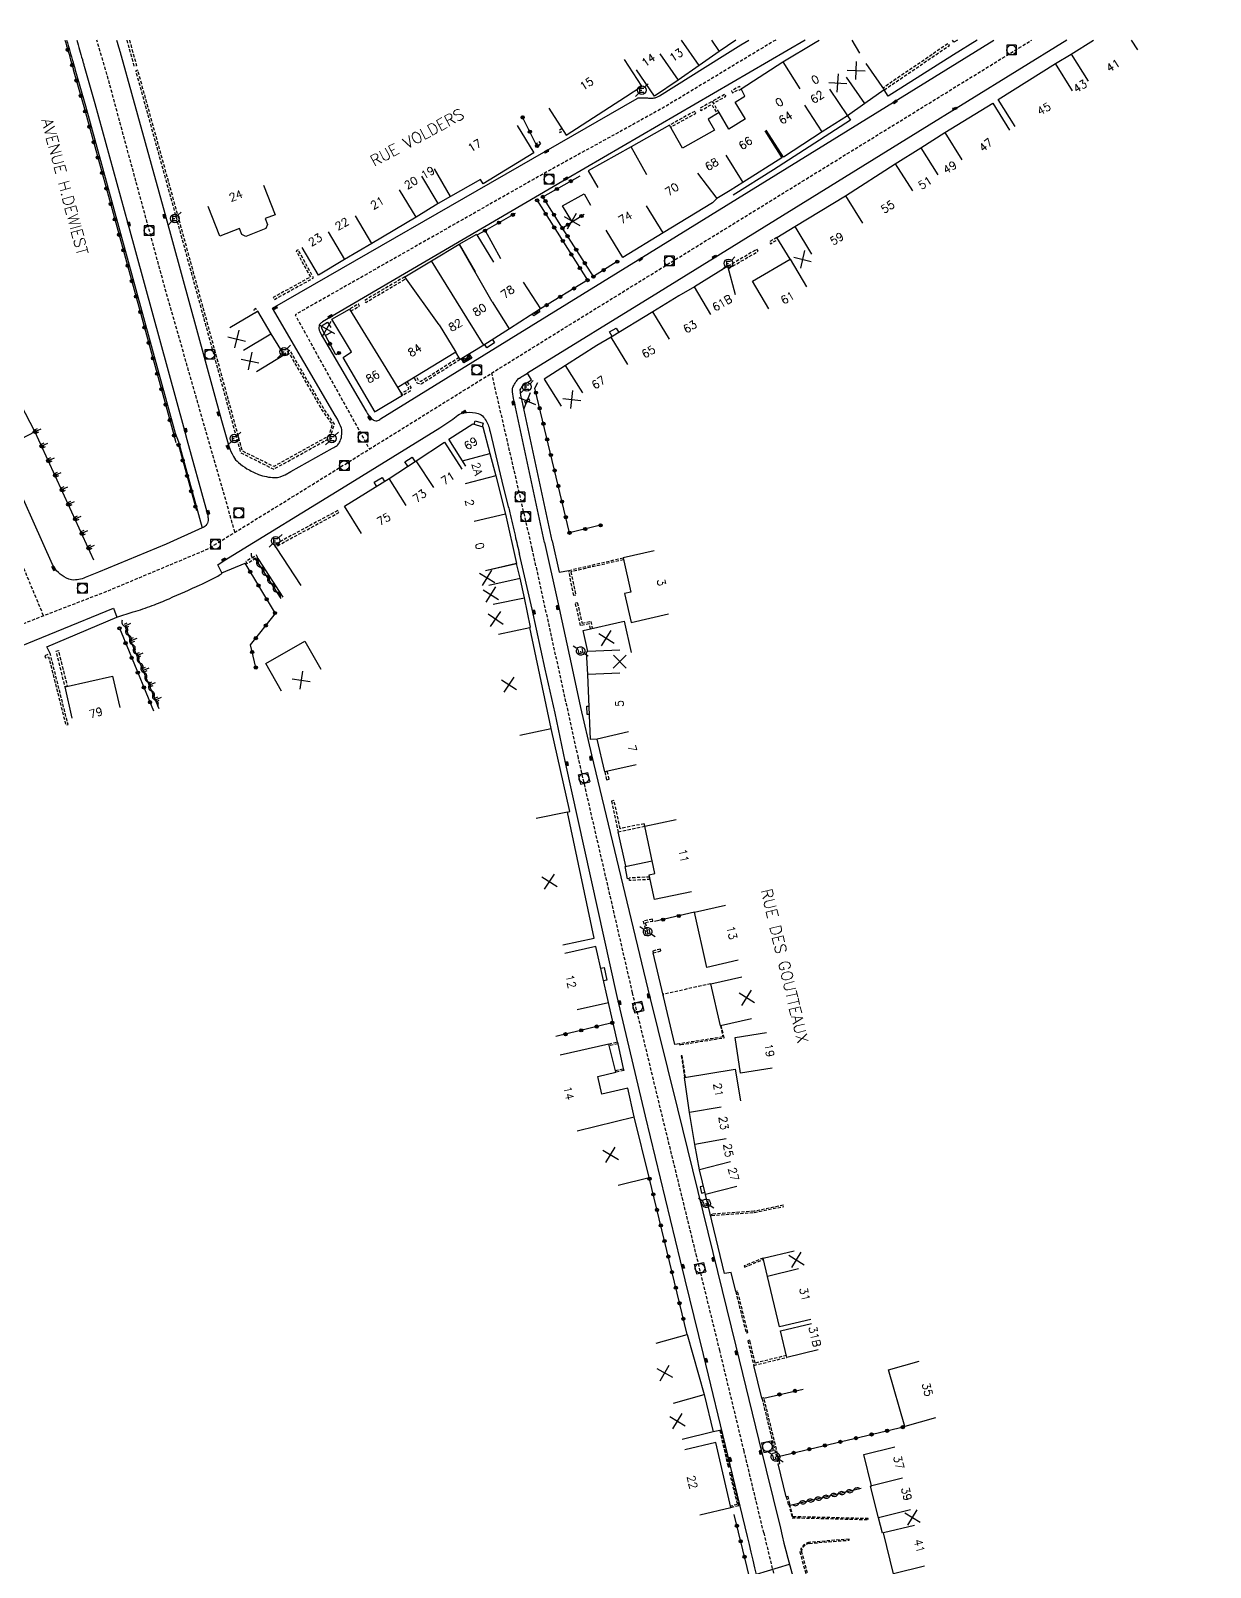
# Model space of a CAD drawing. Header units: millimetres. Extents: x 150000 to 151001, y 125999 to 127001.
# Drawn here: x 150552.4 to 150736.7, y 126761.5 to 127001.4 of the extents above; entities that cross this region are included whole.
import ezdxf
from ezdxf.enums import TextEntityAlignment as Align

# ---------------------------------------------------------------- set-up
doc = ezdxf.new("R2010")
doc.units = ezdxf.units.MM
doc.linetypes.add('DASHED', pattern=[0.75, 0.5, -0.25])
doc.layers.get('0').update_dxf_attribs({"linetype": 'CONTINUOUS'})
for name, color, linetype in [('W0001', 6, 'DASHED'), ('W0008', 7, 'CONTINUOUS'), ('W0017', 7, 'CONTINUOUS'), ('W0100', 7, 'CONTINUOUS'), ('W0112', 1, 'DASHED'), ('W0211', 2, 'CONTINUOUS'), ('W0310', 3, 'CONTINUOUS'), ('W0322', 7, 'CONTINUOUS'), ('W0334', 7, 'CONTINUOUS'), ('W0400', 7, 'CONTINUOUS'), ('W0420', 7, 'CONTINUOUS'), ('W0471', 7, 'CONTINUOUS'), ('W0989', 7, 'CONTINUOUS'), ('W0991', 7, 'CONTINUOUS'), ('W1102', 7, 'CONTINUOUS')]:
    doc.layers.add(name, color=color, linetype=linetype)
doc.styles.get("Standard").update_dxf_attribs({"font": 'romans.shx', "width": 0.85})

# ---------------------------------------------------------------- blocks, each defined once
blk = doc.blocks.new('t991o')
at = {"color": 0, "linetype": 'Continuous'}
for p, q in [((-1, 1), (1, -1)), ((-1, -1), (1, 1))]:
    blk.add_line(p, q, dxfattribs=at)
blk = doc.blocks.new('t322o')
at = {"color": 0, "linetype": 'Continuous'}
for radius in [0.25, 0.15]:
    blk.add_circle((0, 0), radius, dxfattribs=at)
blk = doc.blocks.new('t310o')
at = {"color": 0, "linetype": 'Continuous'}
for centre, start, end in [((-0.5, 0.38), 216.8699, 323.1304), ((0.5, -0.37), 36.8699, 143.1303)]:
    blk.add_arc(centre, 0.625, start, end, dxfattribs=at)
blk = doc.blocks.new('T400')
for p, q in [((-0.15, 0.3), (0.15, 0.3)), ((-0.15, -0.25), (-0.15, 0.3)), ((-0.15, 0.15), (0.15, 0.15)), ((-0.15, 0), (0.15, 0)), ((0.15, 0.3), (0.15, -0.25)), ((-0.15, -0.15), (0.15, -0.15)), ((-0.15, -0.25), (-0.15, -0.3)), ((-0.15, -0.3), (0.15, -0.3)), ((0.15, -0.3), (0.15, -0.25))]:
    blk.add_line(p, q)
blk = doc.blocks.new('T471')
for p, q in [((-0.333334, 0.333334), (-0.333334, -0.333334)), ((-0.333334, 0.333334), (0.333334, 0.333334)), ((-0.333334, 0), (0, 0)), ((0.500001, 0.500001), (1.000002, 1.000002)), ((-0.500001, -0.500001), (-1.000002, -1.000002)), ((-0.333334, -0.333334), (0.333334, -0.333334))]:
    blk.add_line(p, q)
blk.add_ellipse((0, 0), major_axis=(0.471405, 0.471405), ratio=1, start_param=5.4977871438, end_param=11.780972451)
blk = doc.blocks.new('T420')
for p, q in [((0.75, 0.75), (-0.75, 0.75)), ((-0.75, 0.75), (-0.75, -0.75)), ((0.75, 0.75), (0.75, -0.75)), ((0.75, -0.75), (-0.75, -0.75))]:
    blk.add_line(p, q)
blk.add_ellipse((0, 0), major_axis=(-0.53, 0.53), ratio=1, start_param=3.926991, end_param=10.210176)
blk = doc.blocks.new('t211o')
at = {"color": 0, "linetype": 'Continuous'}
for p, q in [((-0.29, 0.5), (-0.29, 0)), ((0, 1), (0, 0)), ((0.29, 0.5), (0.29, 0))]:
    blk.add_line(p, q, dxfattribs=at)

msp = doc.modelspace()

# ---------------------------------------------------------------- linework, layer by layer
at = {"layer": 'W0001', "flags": 128}
for points in [[(150306.27, 126788.36), (150340.07, 126811.64), (150359.67, 126824.81), (150373.66, 126834.57), (150384.45, 126841.41), (150394.15, 126846.33), (150407.11, 126851), (150418.1, 126854.53), (150428.1, 126858.09), (150440.96, 126862.86), (150456.41, 126869.4), (150482.57, 126880.33), (150536.18, 126902.54), (150552.92, 126909.51), (150564.23, 126913.87), (150580.09, 126920.51), (150593.57, 126928.81), (150636.26, 126955.32), (150697.49, 126993.04), (150708.8, 127000)], [(150584.33, 126923.12), (150573.61, 126960.5), (150567.56, 126982.73), (150564.34, 126994.65), (150562.75, 127000)], [(150668.8, 127000), (150651.2, 126989.39), (150632.53, 126979.12), (150593.73, 126957.08), (150605.33, 126936.11)], [(150630.78, 126920.51), (150624.44, 126947.98)], [(150554.43, 126910.09), (150549.7, 126921.43), (150547.63, 126924.65), (150545.24, 126926.61), (150541.2, 126927.65), (150538.08, 126927.54), (150534.14, 126926.4), (150512.96, 126918.62), (150494.3, 126911.04), (150459.01, 126895.88), (150437.17, 126885.9), (150416.53, 126876.56), (150414.04, 126874.9), (150412.49, 126873.55), (150410.83, 126870.75), (150408.34, 126865.98), (150400.86, 126848.75)]]:
    msp.add_lwpolyline(points, dxfattribs=at)
at = {"layer": 'W0001'}
msp.add_lwpolyline([(150802.17, 126621.32, 0.03765), (150791.48, 126627.54), (150777.96, 126634.1), (150766.94, 126639.09, -0.03701), (150749.68, 126648.37, -0.05311), (150724.17, 126669.15, -0.044961), (150704.57, 126689.1, -0.051763), (150684.02, 126719.4, -0.041546), (150672.03, 126747.59, -0.017257), (150666.94, 126766.85), (150663.87, 126779.6), (150660.07, 126795.32), (150656.47, 126809.97), (150650.95, 126832.49), (150646.45, 126851.16), (150637.98, 126887.86), (150630.78, 126920.51)], format="xyb", dxfattribs=at)
at = {"layer": 'W0008', "flags": 128}
for points in [[(150559.61, 127000, -0.000086), (150560.49, 126996.95, -0.0008), (150560.62, 126996.47, -0.000684), (150560.79, 126995.9), (150562.42, 126990.1), (150567.59, 126971.32), (150576.44, 126939.01), (150576.82, 126937.62), (150579.77, 126926.9), (150580.03, 126925.95), (150580.08, 126925.69, -0.052445), (150580.13, 126924.93, -0.103289), (150580.04, 126924.55, -0.098528), (150579.71, 126924.1, -0.098528), (150579.23, 126923.82), (150573.59, 126921.24), (150563, 126916.9), (150561.19, 126916.15, -0.118316), (150559.18, 126915.66, -0.154813), (150557.65, 126916.14, -0.035879), (150556.47, 126917.1, -0.077973), (150556.04, 126917.65, -0.034253), (150555.98, 126917.78, 0.013601), (150555.85, 126918.1), (150548.47, 126934.51)], [(150558.03, 127000, -0.000098), (150559.03, 126996.53, -0.0008), (150559.17, 126996.05, -0.000684), (150559.33, 126995.49), (150560.96, 126989.7), (150566.13, 126970.92), (150574.98, 126938.61), (150575.5, 126937.25), (150579.23, 126923.82)], [(150565.84, 127000, -0.000039), (150566.24, 126998.61, -0.0008), (150566.39, 126998.11, -0.000684), (150566.55, 126997.53), (150568.19, 126991.71), (150573.37, 126972.91), (150582.22, 126940.59), (150583.38, 126936.57, 0.058233), (150584.08, 126934.96, 0.08165), (150584.88, 126933.99, 0.047763), (150586.2, 126933.05, 0.038058), (150588.03, 126932.16, 0.089521), (150590.53, 126931.67, 0.136776), (150592.16, 126932.1), (150593.06, 126932.62), (150599.57, 126936.25, 0.073093), (150600.29, 126936.69, 0.098592), (150600.68, 126937.18, 0.067291), (150600.95, 126937.94, 0.052915), (150601.05, 126938.96, 0.093465), (150600.97, 126939.38, 0.026147), (150600.33, 126940.76), (150600.01, 126941.37), (150590.2, 126958.13), (150632.97, 126982.71), (150647.14, 126990.89, -0.109756), (150647.33, 126990.95, -0.026694), (150648.15, 126990.98, -0.012795), (150648.78, 126990.95, 0.014015), (150649.37, 126990.93, 0.040351), (150649.97, 126990.97, 0.086997), (150650.23, 126991.05), (150650.67, 126991.29), (150660.44, 126997.4), (150663.34, 126999.24), (150664.63, 127000)], [(150673.41, 127000), (150636.18, 126978.32), (150597.99, 126955.96, 0.102989), (150597.66, 126955.69, 0.102989), (150597.46, 126955.3, 0.101703), (150597.44, 126954.91, 0.085596), (150597.58, 126954.47), (150597.81, 126954.03), (150604.8, 126942.09, -0.029172), (150604.94, 126941.81, 0.040281), (150605.05, 126941.61, 0.056394), (150605.62, 126940.92, 0.079793), (150606.14, 126940.56, 0.180079), (150606.5, 126940.52, 0.099758), (150607.09, 126940.81), (150627.48, 126953.44), (150647.32, 126965.69), (150687.86, 126990.72), (150702.89, 127000)], [(150632.68, 126921.54), (150627.99, 126943.4), (150627.86, 126944.01, -0.04175), (150627.69, 126945.38, -0.121583), (150627.79, 126945.86, -0.039121), (150628.21, 126946.6, -0.049324), (150628.65, 126947.12, -0.066016), (150628.78, 126947.21, 0.01245), (150629.52, 126947.65), (150630.03, 126947.97)], [(150633.87, 126921.8), (150629.18, 126943.65), (150629.05, 126944.26, -0.039938), (150628.91, 126945.38, -0.036115), (150629.22, 126945.91, -0.041035), (150629.45, 126946.2, 0.011311), (150630.17, 126946.62), (150630.68, 126946.94), (150630.04, 126947.98)], [(150538.57, 126900.34), (150565.36, 126911.27), (150565.88, 126909.88), (150568.45, 126910.67, 0.014279), (150571.42, 126911.67, 0.015768), (150574.04, 126912.74, 0.002563), (150578.92, 126914.92, 0.007209), (150580.63, 126915.74, 0.026371), (150582.23, 126916.63, 0.386992), (150582.27, 126916.77), (150581.63, 126918.03), (150582.65, 126918.69), (150601.65, 126930.35), (150616.35, 126939.44), (150618.38, 126940.78, -0.084195), (150619.43, 126941.55, -0.09956), (150620.49, 126941.84, -0.083894), (150622.35, 126941.65, -0.166938), (150623.15, 126941.11, -0.038061), (150623.67, 126940.29, -0.040873), (150624.03, 126939.46, -0.020638), (150624.05, 126939.4, -0.002377), (150624.19, 126938.8), (150626.25, 126930.22), (150627.03, 126927.15, -0.006388), (150627.27, 126926.15, 0.001826), (150628.08, 126922.64, 0.000267), (150628.43, 126921.16, 0.000267), (150628.78, 126919.68)]]:
    msp.add_lwpolyline(points, format="xyb", dxfattribs=at)
for points in [[(150714.31, 127000), (150691.01, 126985.62), (150650.47, 126960.59), (150630.04, 126947.98)], [(150631.78, 126957.82), (150631.95, 126957.54), (150631, 126956.94), (150630.83, 126957.21)], [(150631.61, 126957.71), (150631.68, 126957.6), (150631.06, 126957.21), (150631, 126957.32)], [(150643.26, 126953.69), (150642.82, 126954.41), (150643.86, 126955.01), (150644.28, 126954.32)], [(150624.57, 126953.21), (150624.89, 126952.7), (150623.69, 126951.94), (150623.36, 126952.45)], [(150620.92, 126950.95), (150621.31, 126950.3), (150620.11, 126949.57), (150619.71, 126950.22)], [(150620.75, 126950.85), (150621.04, 126950.37), (150620.18, 126949.84), (150619.88, 126950.32)], [(150620.58, 126950.75), (150620.77, 126950.44), (150620.24, 126950.12), (150620.05, 126950.43)], [(150621.69, 126939.98), (150621.85, 126940.52), (150623.11, 126940.17), (150622.94, 126939.61)], [(150611.32, 126933.43), (150610.87, 126934.11), (150612.01, 126934.84), (150612.45, 126934.17)], [(150606.46, 126930.3), (150606.07, 126930.93), (150607.32, 126931.69), (150607.7, 126931.07)], [(150582.27, 126916.77), (150585.9, 126918.31)]]:
    msp.add_lwpolyline(points, dxfattribs=at)
at = {"layer": 'W0008'}
for points in [[(150632.68, 126921.54), (150634.7, 126912.43), (150636.84, 126902.59), (150638.33, 126895.73), (150640.02, 126888.33), (150648.85, 126851.73), (150653.45, 126833.08), (150658.98, 126810.64), (150662.6, 126795.98), (150666.19, 126781.29), (150669.54, 126767.56, 0.025426), (150674.85, 126749.13, 0.042039)], [(150669.55, 126746.81, -0.017272), (150664.41, 126766.26), (150661.34, 126778.99), (150657.55, 126794.7), (150653.95, 126809.35), (150648.44, 126831.93), (150644.04, 126850.6), (150635.93, 126887.39), (150634.34, 126894.88), (150632.81, 126901.76), (150630.77, 126911.13), (150628.78, 126919.68)]]:
    msp.add_lwpolyline(points, format="xyb", dxfattribs=at)
at = {"layer": 'W0017', "flags": 128}
for points in [[(150700.27, 127000), (150696.57, 126997.7), (150686.4, 126991.23), (150685.77, 126992.21)], [(150680, 126988.18), (150680.48, 126987.49), (150668.48, 126979.71), (150662.14, 126975.79)], [(150590.52, 126921.04), (150590.78, 126920.66), (150594.61, 126914.8)], [(150587.74, 126919.22), (150587.99, 126918.84), (150591.82, 126912.98)], [(150555.47, 126904.17), (150554.94, 126905.21), (150565.88, 126909.88)]]:
    msp.add_lwpolyline(points, dxfattribs=at)
at = {"layer": 'W0100', "flags": 128}
for points in [[(150662.57, 127000), (150659.98, 126998.23), (150656.87, 126996.03), (150653.55, 126993.74), (150649.89, 126991.23), (150647.06, 126995.35)], [(150663.39, 126992.36), (150669.9, 126996.59), (150674.95, 126999.62), (150675.6, 127000)], [(150697.23, 127000), (150696.65, 126999.65), (150696.44, 127000)], [(150706.23, 126986.48), (150703.58, 126990.72), (150712.53, 126996.32), (150714.98, 126997.81), (150718.44, 127000)], [(150633.37, 126989.35), (150636.09, 126985.16), (150645.35, 126991.15), (150647.87, 126992.78), (150645.16, 126996.98)], [(150682.9, 126996.31), (150685.77, 126992.22), (150682.75, 126990.09), (150680, 126988.18), (150676.08, 126985.64), (150670.03, 126981.71), (150667.3, 126985.9)], [(150664.06, 126987.76), (150662.48, 126990.31), (150663.98, 126991.25), (150663.42, 126992.36)], [(150664.1, 126987.71), (150661.5, 126986.09), (150659.97, 126988.68), (150658.24, 126987.66), (150659.26, 126985.93), (150654.26, 126983.1), (150652.21, 126986.71), (150646.2, 126983.3), (150639.53, 126979.58), (150641, 126976.96)], [(150667.73, 126958.02), (150665.2, 126962.33), (150671.09, 126965.78), (150668.99, 126969.16), (150671.81, 126970.85), (150679.72, 126975.65), (150687.49, 126980.65), (150691.46, 126983.16), (150695.24, 126985.53), (150702.71, 126990.16), (150705.35, 126985.92)], [(150628.42, 126986.63), (150631.02, 126982.36), (150623.12, 126977.54), (150622.7, 126978.22), (150617.99, 126975.54), (150616.08, 126974.44), (150612.62, 126972.31), (150605.69, 126968.23), (150601.46, 126965.72), (150597.37, 126963.28), (150594.81, 126967.58)], [(150667.12, 126985.82), (150669.78, 126981.58), (150663.68, 126977.76), (150661.69, 126976.52), (150659.62, 126975.23)], [(150656.57, 126979.19), (150659.62, 126975.23), (150658.93, 126974.59), (150651.23, 126969.86), (150644.92, 126966.03), (150642.33, 126970.31)], [(150588.78, 126977.35), (150590.59, 126972.69), (150589.06, 126972.1), (150589.41, 126971.19), (150589.16, 126970.56), (150586.05, 126969.31), (150585.43, 126969.6), (150585.06, 126970.55), (150581.97, 126969.35), (150580.16, 126974.01)], [(150636.98, 126971.72), (150635.51, 126974.1), (150638.9, 126975.96), (150639.86, 126974.21)], [(150616.24, 126955.52), (150610.85, 126963.01), (150615.01, 126965.51), (150619.34, 126968.11), (150622.12, 126969.65), (150622.18, 126969.56)], [(150624.75, 126965.28), (150622.18, 126969.56), (150623.4, 126970.23), (150625.81, 126965.85)], [(150662.54, 126960.18), (150661.34, 126964.66), (150656.1, 126961.45), (150653.68, 126960.07), (150649.59, 126957.54), (150643.11, 126953.6), (150640.88, 126952.29), (150635.98, 126949.14), (150632.62, 126947.03), (150635.27, 126942.79)], [(150629.34, 126962.2), (150632.04, 126957.99), (150627.23, 126954.91), (150623.2, 126952.35), (150619.53, 126950.11), (150618.85, 126951.25), (150611.39, 126946.7), (150609.69, 126945.66)], [(150583.55, 126955.08), (150587.84, 126957.63), (150589.92, 126954.13), (150591.45, 126951.65), (150591.98, 126950.8), (150587.72, 126948.17)], [(150606.25, 126941.9), (150601.22, 126950.42), (150602.53, 126951.31), (150599.45, 126956.38), (150602.2, 126957.96), (150607.9, 126948.74)], [(150550.77, 126943.25), (150553.08, 126938.81), (150545.58, 126934.92), (150535.72, 126929.75), (150533.4, 126934.18)], [(150610.48, 126944.46), (150606.25, 126941.92)], [(150620.41, 126933.42), (150617.73, 126937.65), (150621.51, 126940.04), (150623.06, 126939.57), (150624.15, 126935.41), (150625.11, 126931.92), (150626.59, 126925.93), (150628.33, 126918.22), (150623.45, 126917.11)], [(150604.1, 126922.94), (150601.46, 126927.19), (150608.41, 126931.51), (150612.64, 126934.29), (150617.05, 126937.17), (150619.79, 126932.99)], [(150591.62, 126898.28), (150589.16, 126902.63), (150595.26, 126906.1), (150597.73, 126901.75)], [(150558.89, 126894.09), (150557.79, 126898.96), (150565.22, 126900.64), (150566.32, 126895.77)]]:
    msp.add_lwpolyline(points, dxfattribs=at)
msp.add_lwpolyline([(150599.36, 126954.32), (150598.46, 126953.87), (150597.92, 126954.96), (150597.86, 126955.27, -0.249695), (150597.88, 126955.33, -0.056948), (150598.11, 126955.51), (150598.8, 126955.94), (150599.33, 126955.09)], format="xyb", dxfattribs=at)
msp.add_lwpolyline([(150629.56, 126943.63), (150629.68, 126943.34), (150630.4, 126943.64), (150630.28, 126943.93)], close=True, dxfattribs=at)
at = {"layer": 'W0100'}
for points in [[(150649.84, 126920.23), (150644.97, 126919.12), (150646.18, 126913.77), (150645.19, 126913.55), (150646.22, 126909.03), (150652.08, 126910.36)], [(150628.81, 126891.43), (150633.71, 126892.46), (150630.38, 126908.24), (150630.48, 126908.27), (150629.56, 126912.89), (150628.87, 126915.96), (150628.33, 126918.22)], [(150646.99, 126886.8), (150642.11, 126885.68), (150640.94, 126890.82), (150639.89, 126890.75), (150639.44, 126900.89), (150639.27, 126904.46), (150639.45, 126904.47), (150638.72, 126907.79), (150645.15, 126909.23), (150646.24, 126904.35)], [(150635.55, 126858.7), (150640.44, 126859.74), (150636.28, 126879.42), (150631.39, 126878.39)], [(150655.63, 126866.98), (150649.88, 126865.76), (150649.06, 126869.61), (150649.93, 126869.8), (150648.36, 126877.21), (150653.25, 126878.24)], [(150662.94, 126856.26), (150658.06, 126855.15), (150656.1, 126863.77), (150660.98, 126864.88)], [(150637.8, 126848.57), (150642.68, 126849.66), (150640.72, 126858.44), (150635.84, 126857.35)], [(150665.03, 126847.14), (150660.16, 126846.03), (150658.66, 126852.57), (150663.53, 126853.69)], [(150668.26, 126839.42), (150663.32, 126838.65), (150662.45, 126844.23), (150667.39, 126845)], [(150644.2, 126821.13), (150649.05, 126822.33), (150646.7, 126831.82), (150645.68, 126836.3), (150641.62, 126835.38), (150641, 126838.13), (150643.81, 126838.77), (150642.72, 126843.19), (150635.11, 126841.46)], [(150662.71, 126820.93), (150657.86, 126819.69), (150656.88, 126823.53), (150656.17, 126827.49), (150655.36, 126832.51), (150654.55, 126837.98), (150662.48, 126839.27), (150663.29, 126834.34)], [(150674.28, 126800.17), (150669.42, 126799), (150667.53, 126806.88), (150666.85, 126809.76), (150671.71, 126810.91)], [(150675.42, 126795.43), (150670.56, 126794.25), (150669.56, 126798.38), (150674.42, 126799.56)], [(150650.14, 126796.47), (150654.95, 126797.84), (150657.63, 126788.44), (150659.04, 126782.6), (150654.18, 126781.43)], [(150693.77, 126784.81), (150688.97, 126783.43), (150686.42, 126792.28), (150691.23, 126793.66)], [(150656.94, 126769.68), (150661.81, 126770.81), (150659.47, 126780.96), (150654.6, 126779.83)], [(150692.05, 126761.65), (150687.2, 126760.46), (150685.64, 126766.84), (150685.47, 126766.8), (150684.87, 126769.18), (150683.63, 126774.14), (150683.79, 126774.18), (150682.57, 126779.06), (150687.42, 126780.28)]]:
    msp.add_lwpolyline(points, dxfattribs=at)
at = {"layer": 'W0112', "flags": 128}
for points in [[(150567.85, 127000), (150568.94, 126995.99), (150568.6, 126995.9), (150567.48, 127000)], [(150685.77, 126992.22), (150695.96, 126999.16), (150695.76, 126999.45), (150685.57, 126992.51)], [(150659.95, 126988.66), (150658.92, 126990.45), (150656.95, 126989.31), (150657.13, 126989), (150658.79, 126989.96), (150659.65, 126988.48)], [(150635.44, 126986.16), (150634.93, 126985.87), (150635.1, 126985.56), (150635.63, 126985.86)], [(150668.99, 126969.16), (150667.81, 126968.5), (150667.99, 126968.19), (150669.17, 126968.85)], [(150661.43, 126964.31), (150666.06, 126967), (150665.88, 126967.31), (150661.34, 126964.66)], [(150610.85, 126963.01), (150604.58, 126959.33), (150604.76, 126959.02), (150611.05, 126962.72)], [(150602.39, 126957.66), (150603.8, 126958.45), (150603.63, 126958.76), (150602.2, 126957.96)], [(150619.53, 126950.11), (150613.44, 126946.27), (150612.86, 126946.36), (150612.35, 126947.29)], [(150619.35, 126950.41), (150613.36, 126946.64), (150613.09, 126946.68), (150612.66, 126947.47)], [(150610.94, 126946.42), (150611.42, 126945.66), (150611.37, 126945.39), (150610.29, 126944.76)], [(150611.24, 126946.61), (150611.79, 126945.73), (150611.7, 126945.17), (150610.48, 126944.46), (150610.3, 126944.76)], [(150558.14, 126899.05), (150557.79, 126898.96), (150556.41, 126904.56), (150556.75, 126904.64), (150558.14, 126899.04)]]:
    msp.add_lwpolyline(points, dxfattribs=at)
for points in [[(150599.17, 126937.84), (150599.89, 126940), (150598.17, 126942.49), (150592.94, 126951.5), (150592.07, 126951), (150592.25, 126950.69), (150592.81, 126951.02), (150597.87, 126942.3), (150599.5, 126939.94), (150598.99, 126938.15), (150590.38, 126933.38), (150585.5, 126935.81), (150575.53, 126972.22), (150569.16, 126995.28), (150568.82, 126995.18), (150575.18, 126972.12), (150585.2, 126935.56), (150590.39, 126932.98)], [(150658.92, 126990.45), (150659.09, 126990.14), (150661.04, 126991.21), (150660.87, 126991.52)], [(150661.89, 126992.07), (150662.06, 126991.76), (150663.03, 126992.29), (150663.08, 126992.18), (150663.39, 126992.36), (150663.16, 126992.76)], [(150652.21, 126986.71), (150652.38, 126986.4), (150656.35, 126988.56), (150656.18, 126988.87)], [(150632.1, 126983.79), (150631.91, 126984.1), (150631.34, 126983.75), (150631.53, 126983.45)], [(150594.2, 126967.23), (150593.89, 126967.06), (150596.13, 126962.98), (150590.32, 126959.79), (150590.49, 126959.48), (150596.61, 126962.84)], [(150587.58, 126958.06), (150587.28, 126957.88), (150587.54, 126957.44), (150587.84, 126957.63)], [(150590.46, 126921.16), (150590.63, 126920.84), (150600.55, 126926.19), (150600.38, 126926.51)], [(150586.03, 126918.55), (150586.21, 126918.24), (150587.86, 126919.22), (150587.67, 126919.53)], [(150554.61, 126903.81), (150554.75, 126903.48), (150555.22, 126903.68), (150555.46, 126902.73), (150557.9, 126893.03), (150558.25, 126893.11), (150555.81, 126902.81), (150555.47, 126904.17)]]:
    msp.add_lwpolyline(points, close=True, dxfattribs=at)
at = {"layer": 'W0112'}
for points in [[(150645.03, 126918.83), (150636.82, 126916.94), (150637.56, 126913.29), (150637.27, 126913.23), (150636.47, 126917.16), (150644.97, 126919.12)], [(150639.85, 126908.04), (150639.68, 126908.83), (150638.33, 126908.54), (150637.52, 126912.07), (150637.81, 126912.14), (150638.56, 126908.9), (150639.9, 126909.19), (150640.14, 126908.11)], [(150642.11, 126885.68), (150642.39, 126884.47), (150642.78, 126884.55), (150642.5, 126885.77)], [(150649.14, 126869.27), (150645.91, 126869.11)], [(150649.22, 126868.89), (150645.97, 126868.72), (150645.91, 126869.11)], [(150658.66, 126852.57), (150651.21, 126850.97), (150651.24, 126850.79)], [(150660.16, 126846.03), (150660.55, 126844.29), (150653.8, 126843.22), (150653.83, 126843.06), (150653.98, 126843.09), (150660.74, 126844.16), (150660.31, 126846.06)], [(150642.72, 126843.19), (150644.09, 126843.5), (150644.15, 126843.22), (150642.79, 126842.91)], [(150643.74, 126839.05), (150645, 126839.34), (150645.08, 126839.06), (150643.81, 126838.77)], [(150654.7, 126838), (150654.21, 126841.34), (150654.06, 126841.32), (150654.55, 126837.98)], [(150670.01, 126818.02), (150665.44, 126817.07), (150658.77, 126816.61), (150658.79, 126816.41), (150665.46, 126816.87), (150670.06, 126817.82)], [(150666.85, 126809.76), (150663.88, 126808.53), (150663.93, 126808.33), (150666.89, 126809.56)], [(150670.49, 126794.54), (150665.6, 126793.36), (150664.75, 126796.92), (150664.45, 126796.85), (150665.38, 126793), (150670.56, 126794.25)], [(150661.81, 126770.81), (150663.05, 126771.13), (150661.79, 126776.28), (150661.59, 126776.23), (150662.81, 126771.28), (150661.77, 126771)]]:
    msp.add_lwpolyline(points, dxfattribs=at)
for points in [[(150648.27, 126877.6), (150644.51, 126876.82), (150643.54, 126881.21), (150643.15, 126881.13), (150644.2, 126876.34), (150648.36, 126877.21)], [(150648.79, 126860.87), (150648.46, 126862.16), (150649.61, 126862.4), (150649.55, 126862.69), (150648.1, 126862.39), (150648.5, 126860.8)], [(150650.79, 126858.01), (150649.59, 126857.71), (150649.65, 126857.42), (150650.85, 126857.72)], [(150662.56, 126804.52), (150664.17, 126798.06), (150664.46, 126798.13), (150662.86, 126804.59)], [(150666.65, 126787.86), (150669.18, 126777.62), (150669.47, 126777.69), (150666.95, 126787.93)], [(150660.06, 126782.82), (150661.38, 126777.13), (150661.57, 126777.17), (150660.25, 126782.87)], [(150683.27, 126769.06), (150671.48, 126769.36), (150671, 126771.36), (150671.03, 126771.36), (150670.75, 126772.53), (150670.46, 126772.46), (150670.74, 126771.29), (150670.85, 126771.32), (150671.36, 126769.21), (150683.27, 126768.91)]]:
    msp.add_lwpolyline(points, close=True, dxfattribs=at)
msp.add_lwpolyline([(150680.26, 126765.86), (150674.05, 126765.35, 0.333711), (150672.65, 126763.9), (150672.56, 126763.88), (150674.28, 126757.62), (150674.57, 126757.7), (150672.85, 126763.95), (150672.81, 126763.94, -0.321363), (150674.07, 126765.2), (150680.27, 126765.71)], format="xyb", close=True, dxfattribs=at)
at = {"layer": 'W0211', "flags": 128}
msp.add_lwpolyline([(150567.11, 126908.46), (150568.61, 126904.82), (150572.43, 126895.58)], dxfattribs=at)
at = {"layer": 'W0310', "flags": 128}
msp.add_lwpolyline([(150587.43, 126919.02), (150587.68, 126918.64), (150591.5, 126912.78)], dxfattribs=at)
at = {"layer": 'W0310'}
msp.add_lwpolyline([(150682.16, 126773.78), (150671.05, 126771.12)], dxfattribs=at)
at = {"layer": 'W0322', "flags": 128}
msp.add_lwpolyline([(150557.77, 127000, -0.0001), (150558.79, 126996.46, -0.0008), (150558.92, 126995.98, -0.000684), (150559.08, 126995.42), (150560.72, 126989.63), (150565.88, 126970.85), (150574.74, 126938.55), (150575.12, 126937.15)], format="xyb", dxfattribs=at)
for points in [[(150631.53, 126983.45), (150631.41, 126983.69), (150629.16, 126988.15)], [(150638.86, 126972.77), (150635.49, 126970.61), (150632.43, 126975.51), (150638.26, 126978.77)], [(150631.53, 126974.95), (150639.42, 126962.49), (150632.04, 126957.99)], [(150623.4, 126970.23), (150628.15, 126972.94)], [(150644.06, 126965.39), (150640.33, 126963.04), (150635.49, 126970.61)], [(150600.58, 126951.11), (150600.1, 126950.84), (150598.46, 126953.87)], [(150641.46, 126924.2), (150636.6, 126923.04), (150631.18, 126945.63), (150631.64, 126946.52)], [(150553.08, 126938.81), (150562.25, 126918.83)], [(150575.51, 126936.75), (150578.3, 126926.54)], [(150587.59, 126901.98), (150586.75, 126905.54), (150590.64, 126910.41), (150585.9, 126918.31)], [(150566.28, 126908.12), (150567.79, 126904.48), (150571.61, 126895.24)]]:
    msp.add_lwpolyline(points, dxfattribs=at)
at = {"layer": 'W0322'}
for points in [[(150656.1, 126863.77), (150649.88, 126862.3)], [(150643.27, 126846.51), (150634.45, 126844.35)], [(150654.95, 126797.84), (150649.05, 126822.33)], [(150666.95, 126787.9), (150673.12, 126789.3)], [(150669.2, 126778.77), (150688.97, 126783.43)], [(150667.3, 126741.2), (150669.46, 126736.21), (150671.72, 126737.13), (150668.8, 126745.06), (150666.38, 126753.17), (150662.3, 126769.73)]]:
    msp.add_lwpolyline(points, dxfattribs=at)
at = {"layer": 'W0334'}
for points in [[(150633.87, 126921.8), (150634.97, 126916.87), (150636.47, 126917.16)], [(150639.72, 126894.68), (150639.35, 126894.66), (150639.3, 126895.94), (150639.66, 126895.96)], [(150636.28, 126879.42), (150636.64, 126879.51), (150633.71, 126892.46)], [(150645.4, 126870.96), (150644.2, 126876.34)], [(150645.92, 126869.03), (150645.65, 126868.98), (150645.27, 126870.93), (150649.5, 126871.82)], [(150653.8, 126843.22), (150653.03, 126843.13), (150649.65, 126857.42)], [(150641.48, 126855.03), (150642.01, 126855.14), (150642.44, 126853.16), (150641.92, 126853.05)], [(150644.09, 126843.5), (150642.68, 126849.66)], [(150644.15, 126843.22), (150645, 126839.34)], [(150657.52, 126821.01), (150656.99, 126820.88), (150657.23, 126819.91), (150657.77, 126820.04)], [(150662.56, 126804.52), (150661.83, 126807.52), (150660.82, 126807.33), (150657.86, 126819.69)], [(150666.65, 126787.86), (150665.38, 126793)], [(150670.46, 126772.46), (150669.18, 126777.62)], [(150665.81, 126760.38), (150670.95, 126761.95)]]:
    msp.add_lwpolyline(points, dxfattribs=at)
at = {"layer": 'W0334', "flags": 128}
msp.add_lwpolyline([(150660.06, 126782.82), (150659.04, 126782.6)], dxfattribs=at)
at = {"layer": 'W1102'}
for p, q in [((150650.72, 126997.85), (150653.55, 126993.74)), ((150656.87, 126996.03), (150654.09, 127000)), ((150658.75, 127000), (150659.98, 126998.23)), ((150681.96, 126997.94), (150680.74, 127000)), ((150714.98, 126997.81), (150717.62, 126993.56)), ((150724.35, 127000), (150725.33, 126998.45)), ((150669.9, 126996.59), (150672.55, 126992.35)), ((150715.16, 126992.06), (150712.53, 126996.32)), ((150682.75, 126990.09), (150679.88, 126994.19)), ((150677.21, 126992.33), (150680, 126988.18)), ((150676.08, 126985.64), (150673.36, 126989.83)), ((150695.24, 126985.53), (150697.89, 126981.28)), ((150648.65, 126978.94), (150646.2, 126983.3)), ((150661.03, 126982), (150663.68, 126977.76)), ((150691.46, 126983.16), (150694.13, 126978.93)), ((150616.08, 126974.44), (150613.52, 126978.73)), ((150617.99, 126975.54), (150615.48, 126979.87)), ((150687.49, 126980.65), (150690.18, 126976.44)), ((150612.62, 126972.31), (150610.04, 126976.59)), ((150651.23, 126969.86), (150648.62, 126974.12)), ((150679.72, 126975.65), (150682.37, 126971.41)), ((150605.69, 126968.23), (150603.14, 126972.53)), ((150598.91, 126970.02), (150601.46, 126965.72)), ((150671.81, 126970.85), (150674.39, 126966.57)), ((150624.53, 126959.13), (150619.34, 126968.11)), ((150619.34, 126968.11), (150621.84, 126963.78)), ((150620.56, 126956.59), (150615.01, 126965.51)), ((150671.09, 126965.78), (150673.62, 126961.46)), ((150658.65, 126957.15), (150656.1, 126961.45)), ((150627.23, 126954.91), (150624.54, 126959.12)), ((150652.21, 126953.28), (150649.59, 126957.54)), ((150616.24, 126955.52), (150618.85, 126951.25)), ((150623.2, 126952.35), (150620.56, 126956.59)), ((150585.65, 126951.54), (150589.92, 126954.13)), ((150645.68, 126949.31), (150643.11, 126953.6)), ((150607.9, 126948.74), (150610.48, 126944.46)), ((150638.66, 126944.92), (150635.98, 126949.14)), ((150619.87, 126934.27), (150624.15, 126935.41)), ((150615.38, 126930.11), (150612.64, 126934.29)), ((150611.1, 126927.29), (150608.41, 126931.51)), ((150625.11, 126931.92), (150620.27, 126930.66)), ((150626.59, 126925.93), (150621.72, 126924.78)), ((150623.45, 126917.12), (150628.33, 126918.22)), ((150623.99, 126914.87), (150628.87, 126915.96)), ((150624.65, 126911.91), (150629.56, 126912.89)), ((150625.49, 126907.21), (150630.38, 126908.24)), ((150644.44, 126904.7), (150639.45, 126904.47)), ((150644.43, 126901.11), (150639.44, 126900.89)), ((150645.81, 126891.93), (150640.94, 126890.82)), ((150660.3, 126833.3), (150655.36, 126832.51)), ((150637.81, 126829.61), (150646.7, 126831.82)), ((150661.09, 126828.38), (150656.17, 126827.49)), ((150661.74, 126824.77), (150656.88, 126823.53)), ((150672.39, 126808.05), (150667.53, 126806.88)), ((150652.82, 126787.07), (150657.63, 126788.44)), ((150688.63, 126775.39), (150683.63, 126774.14)), ((150689.87, 126770.44), (150684.87, 126769.18)), ((150690.47, 126768.01), (150685.64, 126766.84))]:
    msp.add_line(p, q, dxfattribs=at)

# ---------------------------------------------------------------- block references
at = {"layer": 'W0211'}
for p, rotation in [((150553.08, 126938.81), 294.6573177835821), ((150554.12, 126936.54), 294.6573177835821), ((150555.16, 126934.26), 294.6573177835821), ((150556.21, 126931.99), 294.6573177835821), ((150557.25, 126929.72), 294.6573177835821), ((150558.29, 126927.45), 294.6573177835821), ((150559.34, 126925.18), 294.6573177835821), ((150560.38, 126922.9), 294.6573177835821), ((150561.42, 126920.63), 294.6573177835821), ((150567.11, 126908.46), 292.459573721669), ((150568.06, 126906.15), 292.459573721669), ((150569.02, 126903.84), 292.4595737216688), ((150569.97, 126901.53), 292.4595737216688), ((150570.93, 126899.22), 292.4595737216688), ((150571.88, 126896.91), 292.4595737216688)]:
    msp.add_blockref('t211o', p, dxfattribs=dict(at, rotation=rotation))
at = {"layer": 'W0310'}
for p, rotation in [((150587.43, 126919.02), 303.1134364830088), ((150588.29, 126917.71), 303.1134364830091), ((150589.14, 126916.39), 303.1134364830091), ((150590, 126915.08), 303.1134364830091), ((150590.85, 126913.77), 303.1134364830091), ((150567.11, 126908.46), 292.459573721669), ((150567.7, 126907.02), 292.459573721669), ((150568.3, 126905.57), 292.459573721669), ((150568.9, 126904.12), 292.4595737216688), ((150569.5, 126902.68), 292.4595737216688), ((150570.1, 126901.23), 292.4595737216688), ((150570.7, 126899.78), 292.4595737216688), ((150571.29, 126898.33), 292.4595737216688), ((150571.89, 126896.89), 292.4595737216688), ((150673.65, 126771.75), 193.4490066337009), ((150674.87, 126772.04), 193.4490066337009), ((150676.09, 126772.33), 193.4490066337009), ((150677.3, 126772.62), 193.4490066337009), ((150678.52, 126772.91), 193.4490066337009), ((150679.73, 126773.2), 193.4490066337009), ((150680.95, 126773.49), 193.4490066337009), ((150672.44, 126771.46), 193.4490066337009)]:
    msp.add_blockref('t310o', p, dxfattribs=dict(at, rotation=rotation))
at = {"layer": 'W0322'}
for p, rotation in [((150558.2, 126998.48), 286.0988350800906), ((150558.9, 126996.08), 285.9395299319565), ((150559.58, 126993.67), 285.7457599547677), ((150560.25, 126991.27), 285.7457599547677), ((150560.93, 126988.86), 285.3901252256372), ((150629.28, 126987.91), 116.7001264893277), ((150561.59, 126986.45), 285.3901252256372), ((150630.41, 126985.68), 116.7001264893277), ((150562.26, 126984.04), 285.3901252256372), ((150631.53, 126983.45), 116.7001264893278), ((150562.92, 126981.63), 285.3901252256372), ((150563.58, 126979.22), 285.3901252256372), ((150564.25, 126976.81), 285.3901252256372), ((150634.61, 126976.73), 29.15900283565608), ((150636.8, 126977.95), 29.15900283565608), ((150564.91, 126974.4), 285.3901252256372), ((150631.53, 126974.95), 302.3452991867479), ((150632.43, 126975.51), 29.15900283565608), ((150632.84, 126974.85), 122.0027730520242), ((150565.57, 126971.99), 285.3901252256372), ((150625.57, 126971.47), 29.68218123941654), ((150627.74, 126972.71), 29.68218123941654), ((150632.87, 126972.83), 302.3452991867479), ((150634.17, 126972.73), 122.0027730520242), ((150636.35, 126971.16), 32.59566172816208), ((150638.46, 126972.51), 32.59566172816208), ((150566.23, 126969.58), 285.3228090009843), ((150623.4, 126970.23), 29.68218123941654), ((150634.21, 126970.72), 302.3452991867479), ((150635.49, 126970.61), 122.0027730520242), ((150635.55, 126968.61), 302.3452991867479), ((150636.29, 126969.36), 122.5956617281627), ((150566.9, 126967.17), 285.3228090009843), ((150636.88, 126966.5), 302.3452991867479), ((150637.64, 126967.26), 122.5956617281627), ((150567.56, 126964.75), 285.3228090009843), ((150638.22, 126964.39), 302.3452991867479), ((150638.99, 126965.15), 122.5956617281627), ((150641.94, 126964.06), 212.243160523748), ((150644.06, 126965.39), 212.243160523748), ((150568.22, 126962.34), 285.3228090009843), ((150639.42, 126962.49), 211.3485686480977), ((150640.33, 126963.04), 122.5956617281627), ((150568.88, 126959.93), 285.3228090009843), ((150635.15, 126959.89), 211.3485686480977), ((150637.29, 126961.19), 211.3485686480977), ((150569.54, 126957.52), 285.3228090009843), ((150633.02, 126958.59), 211.3485686480977), ((150570.2, 126955.11), 285.3228090009843), ((150570.86, 126952.7), 285.3228090009843), ((150599.18, 126952.55), 118.336211637281), ((150571.52, 126950.29), 285.3228090009843), ((150600.58, 126951.11), 209.5090540762445), ((150572.18, 126947.88), 285.3228090009843), ((150572.84, 126945.47), 285.3228090009843), ((150631.35, 126944.92), 103.4776155448816), ((150573.5, 126943.05), 285.3228090009843), ((150631.94, 126942.49), 103.4776155448816), ((150574.16, 126940.64), 285.3228090009843), ((150632.52, 126940.06), 103.4776155448816), ((150553.08, 126938.81), 294.6573177835821), ((150574.82, 126938.23), 285.3088476555902), ((150633.1, 126937.62), 103.4776155448816), ((150554.12, 126936.54), 294.6573177835821), ((150575.51, 126936.75), 285.2845379118554), ((150633.69, 126935.19), 103.4776155448816), ((150555.16, 126934.26), 294.6573177835821), ((150576.17, 126934.34), 285.2845379118554), ((150634.27, 126932.76), 103.4776155448816), ((150556.21, 126931.99), 294.6573177835821), ((150576.83, 126931.93), 285.2845379118554), ((150634.85, 126930.33), 103.4776155448816), ((150557.25, 126929.72), 294.6573177835821), ((150577.49, 126929.52), 285.2845379118554), ((150635.43, 126927.9), 103.4776155448816), ((150558.29, 126927.45), 294.6573177835821), ((150578.15, 126927.11), 285.2845379118554), ((150636.02, 126925.47), 103.4776155448816), ((150559.34, 126925.18), 294.6573177835821), ((150636.6, 126923.04), 193.4776155448811), ((150639.03, 126923.62), 193.4776155448811), ((150641.46, 126924.2), 193.4776155448811), ((150560.38, 126922.9), 294.6573177835821), ((150561.42, 126920.63), 294.6573177835821), ((150586.72, 126916.94), 120.9484880255737), ((150588.01, 126914.8), 120.9484880255737), ((150589.29, 126912.65), 120.9484880255737), ((150590.58, 126910.51), 120.9484880255737), ((150566.28, 126908.12), 292.459573721669), ((150587.59, 126906.59), 51.44307572018852), ((150589.15, 126908.55), 51.44307572018852), ((150567.24, 126905.81), 292.459573721669), ((150587.02, 126904.41), 103.187677658285), ((150568.2, 126903.5), 292.4595737216688), ((150587.59, 126901.98), 103.187677658285), ((150569.15, 126901.19), 292.4595737216688), ((150570.11, 126898.88), 292.4595737216688), ((150571.06, 126896.57), 292.4595737216688), ((150653.67, 126863.19), 193.270800245587), ((150651.23, 126862.62), 193.270800245587), ((150643.27, 126846.51), 193.770384706383), ((150635.98, 126844.72), 193.770384706383), ((150638.41, 126845.32), 193.770384706383), ((150640.84, 126845.91), 193.770384706383), ((150649.1, 126822.14), 103.5458025235939), ((150649.68, 126819.71), 103.5458025235939), ((150650.27, 126817.28), 103.5458025235939), ((150650.86, 126814.85), 103.5458025235939), ((150651.44, 126812.42), 103.5458025235939), ((150652.03, 126809.99), 103.5458025235939), ((150652.61, 126807.56), 103.5458025235939), ((150653.2, 126805.13), 103.5458025235939), ((150653.78, 126802.7), 103.5458025235939), ((150654.37, 126800.27), 103.5458025235939), ((150671.83, 126789.01), 12.8161194941647), ((150669.39, 126788.46), 12.8161194941647), ((150681.35, 126781.63), 13.2565623127599), ((150683.78, 126782.21), 13.2565623127599), ((150686.21, 126782.78), 13.2565623127599), ((150688.65, 126783.35), 13.2565623127599), ((150671.61, 126779.34), 13.2565623127599), ((150674.05, 126779.91), 13.2565623127599), ((150676.48, 126780.49), 13.2565623127599), ((150678.91, 126781.06), 13.2565623127599), ((150662.74, 126767.94), 103.810629317816), ((150663.34, 126765.52), 103.810629317816), ((150663.94, 126763.09), 103.810629317816)]:
    msp.add_blockref('t322o', p, dxfattribs=dict(at, rotation=rotation))
at = {"layer": 'W0400'}
for p, rotation in [((150687.46, 126990.34), 308.8826029720317), ((150696.75, 126989.27), 294.2632866563613), ((150633.04, 126982.61), 122.4411071012181), ((150636.02, 126978.34), 119.1070656600894), ((150567.76, 126971.29), 16.35194267053468), ((150573.33, 126972.5), 10.423412197257), ((150647.69, 126965.76), 304.6698396472641), ((150659.22, 126966.12), 299.3977131920257), ((150590.62, 126958.18), 119.1826427229262), ((150599.23, 126956.84), 118.3025194660035), ((150627.85, 126943.27), 191.2369030498714), ((150581.76, 126941.63), 15.67723277005642), ((150605.4, 126940.95), 216.0908519388471), ((150620.09, 126941.89), 116.702312732448), ((150576.61, 126939.06), 14.04426897396965), ((150583.23, 126936.41), 23.64183087578445), ((150580.13, 126926.23), 15.39927176848428), ((150582.59, 126918.83), 296.8800763135245), ((150556, 126917.5), 24.78678791645387), ((150634.76, 126911.34), 192.273402628476), ((150631.03, 126910.62), 192.273402628476), ((150639.97, 126887.81), 192.426708056684), ((150636.19, 126886.96), 192.426708056684), ((150644.41, 126849.63), 193.833141664457), ((150648.96, 126850.7), 193.833141664457), ((150654.33, 126808.44), 193.869122508948), ((150659.08, 126809.56), 193.869122508948), ((150657.92, 126793.77), 193.759726106395), ((150662.68, 126794.94), 193.759726106395), ((150666.47, 126779.41), 193.530768313845), ((150661.67, 126778.28), 193.530768313845)]:
    msp.add_blockref('T400', p, dxfattribs=dict(at, rotation=rotation))
at = {"layer": 'W0420'}
for p in [(150705.64, 126998.43), (150633.4, 126978.24), (150570.91, 126970.24), (150652.17, 126965.49), (150580.37, 126950.88), (150622.09, 126948.48), (150604.33, 126937.95), (150601.41, 126933.53), (150628.86, 126928.61), (150584.9, 126926.13), (150629.73, 126925.56), (150581.28, 126921.22), (150560.49, 126914.37)]:
    msp.add_blockref('T420', p, dxfattribs=at)
for p, rotation in [((150638.85, 126884.7), 103.56869485478), ((150647.28, 126848.96), 103.259834878596), ((150656.97, 126808.18), 103.802481057248), ((150667.5, 126780.3), 102.17387805648)]:
    msp.add_blockref('T420', p, dxfattribs=dict(at, rotation=rotation))
at = {"layer": 'W0471'}
for p in [(150647.88, 126992.17), (150574.93, 126972.13), (150661.43, 126965.12), (150592, 126951.32), (150629.93, 126945.82), (150584.23, 126937.76), (150599.48, 126937.76), (150590.69, 126921.79)]:
    msp.add_blockref('T471', p, dxfattribs=at)
for p, rotation in [((150638.34, 126904.57), 102.36615312825), ((150648.79, 126860.72), 102.8227833567109), ((150657.94, 126818.31), 103.802481057248), ((150668.77, 126778.71), 102.17387805648)]:
    msp.add_blockref('T471', p, dxfattribs=dict(at, rotation=rotation))
at = {"layer": 'W0991'}
for p, rotation in [((150681.39, 126995.25), 43.00516132549875), ((150678.53, 126993.29), 41.03389344695801), ((150636.98, 126971.72), 15.04745999999985), ((150672.99, 126965.75), 301.4298054522994), ((150584.6, 126953.31), 301.5670504049395), ((150598.67, 126954.87), 15.04745999999985), ((150586.68, 126949.86), 303.0802545816455), ((150629.98, 126943.64), 22.36761663197509), ((150636.96, 126943.87), 38.46859621615098), ((150623.72, 126915.99), 13.3585380551841), ((150624.32, 126913.39), 12.69826145665889), ((150625.07, 126909.56), 10.07313051660309), ((150642.36, 126906.56), 12.36615312861524), ((150644.44, 126902.9), 359.8401661758553), ((150594.68, 126900.02), 305.9837604986975), ((150627.15, 126899.32), 11.89637751295281), ((150633.47, 126868.55), 11.95124281079453), ((150664.28, 126850.42), 12.92186625736205), ((150643.02, 126825.87), 13.91566884680701), ((150672.05, 126809.47), 13.29253810604656), ((150651.47, 126791.82), 15.89062607470396), ((150653.48, 126784.3), 13.53944297252279), ((150690.17, 126769.23), 13.97192951685726)]:
    msp.add_blockref('t991o', p, dxfattribs=dict(at, rotation=rotation))

# ---------------------------------------------------------------- texts
at = {"layer": 'W0989'}
for s, rotation, p in [('RUE VOLDERS', 28.3282, (150612.78, 126984.8)), ('AVENUE H.DEWIEST', 284.9022, (150557.76, 126977.09)), ('RUE DES GOUTTEAUX', 283.4915, (150670.21, 126855.37))]:
    msp.add_text(s, height=1.75, rotation=rotation, dxfattribs=at).set_placement(p, align=Align.MIDDLE)
at = {"layer": 'W0991'}
for s, rotation, p in [('14', 34.6933, (150648.91, 126996.88)), ('13', 34.6933, (150653.26, 126997.66)), ('41', 32.3784, (150721.5, 126996.02)), ('15', 32.9053, (150639.26, 126993.17)), ('0', 30.8966, (150674.99, 126993.82)), ('43', 31.35, (150716.36, 126992.79)), ('0', 33.0739, (150669.37, 126990.29)), ('62', 33.8543, (150675.27, 126991.11)), ('64', 33.005, (150670.33, 126987.86)), ('45', 30.0326, (150710.71, 126989.25)), ('17', 31.3611, (150621.77, 126983.51)), ('66', 34.8508, (150664.09, 126983.89)), ('47', 38.9824, (150701.62, 126983.6)), ('68', 31.8008, (150658.81, 126980.59)), ('49', 32.0305, (150696.01, 126980.11)), ('20', 31.5871, (150611.83, 126977.69)), ('19', 30.0707, (150614.47, 126979.28)), ('51', 32.2899, (150692.15, 126977.68)), ('24', 21.1968, (150584.47, 126975.68)), ('70', 33.869, (150652.59, 126976.67)), ('21', 30.4767, (150606.57, 126974.55)), ('55', 32.8032, (150686.31, 126973.95)), ('22', 30.703, (150601.03, 126971.28)), ('74', 30.6331, (150645.32, 126972.27)), ('23', 30.7512, (150596.86, 126968.8)), ('59', 31.227, (150678.36, 126968.97)), ('78', 35.545, (150626.93, 126960.66)), ('61B', 30.0534, (150660.44, 126958.93)), ('61', 30.3055, (150670.67, 126959.74)), ('80', 32.66, (150622.55, 126957.86)), ('82', 31.266, (150618.75, 126955.49)), ('63', 31.7454, (150655.42, 126955.23)), ('84', 33.1619, (150612.42, 126951.56)), ('65', 29.6368, (150648.93, 126951.31)), ('86', 30.9815, (150605.85, 126947.43)), ('67', 32.7213, (150641.13, 126946.51)), ('69', 32.3565, (150621.19, 126936.99)), ('2A', 285.3114, (150622.16, 126933.01)), ('71', 33.1052, (150617.58, 126931.55)), ('73', 37.4228, (150613.18, 126928.79)), ('75', 29.4991, (150607.57, 126925.17)), ('2', 280.8697, (150621, 126927.72)), ('0', 282.7502, (150622.58, 126920.97)), ('3', 282.7949, (150650.96, 126915.29)), ('79', 17.2453, (150562.61, 126894.93)), ('5', 89.8402, (150644.42, 126896.36)), ('7', 282.8937, (150646.4, 126889.36)), ('11', 281.9689, (150654.44, 126872.61)), ('13', 282.8228, (150661.96, 126860.57)), ('12', 282.5925, (150636.82, 126852.96)), ('19', 278.8677, (150667.83, 126842.21)), ('21', 279.2765, (150659.85, 126836.04)), ('14', 282.8335, (150636.46, 126835.53)), ('23', 279.1373, (150660.69, 126830.84)), ('25', 280.1806, (150661.41, 126826.58)), ('27', 284.155, (150662.22, 126822.85)), ('31', 283.5012, (150673.34, 126804.1)), ('31B', 283.6262, (150674.92, 126797.5)), ('35', 286.0394, (150692.5, 126789.23)), ('37', 283.9719, (150688.03, 126777.83)), ('22', 282.9813, (150655.77, 126774.76)), ('39', 283.9719, (150689.25, 126772.92)), ('41', 283.9719, (150691.26, 126764.83))]:
    msp.add_text(s, height=1.25, rotation=rotation, dxfattribs=at).set_placement(p, align=Align.MIDDLE)

doc.saveas('drawing.dxf')
